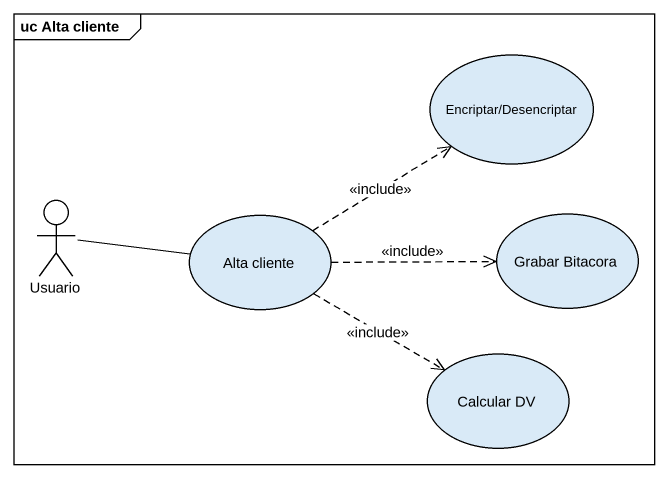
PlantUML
@startuml
mainframe uc Alta cliente
usecase "Encriptar/Desencriptar" as Encriptar_Desencriptar
actor Usuario
usecase "Alta cliente" as Alta_cliente
usecase "Grabar Bitacora" as Grabar_Bitacora
usecase "Calcular DV" as Calcular_DV
Usuario -right- Alta_cliente
Alta_cliente .up.> Encriptar_Desencriptar : <<include>>
Alta_cliente .right.> Grabar_Bitacora : <<include>>
Alta_cliente .right.> Calcular_DV : <<include>>
@enduml
